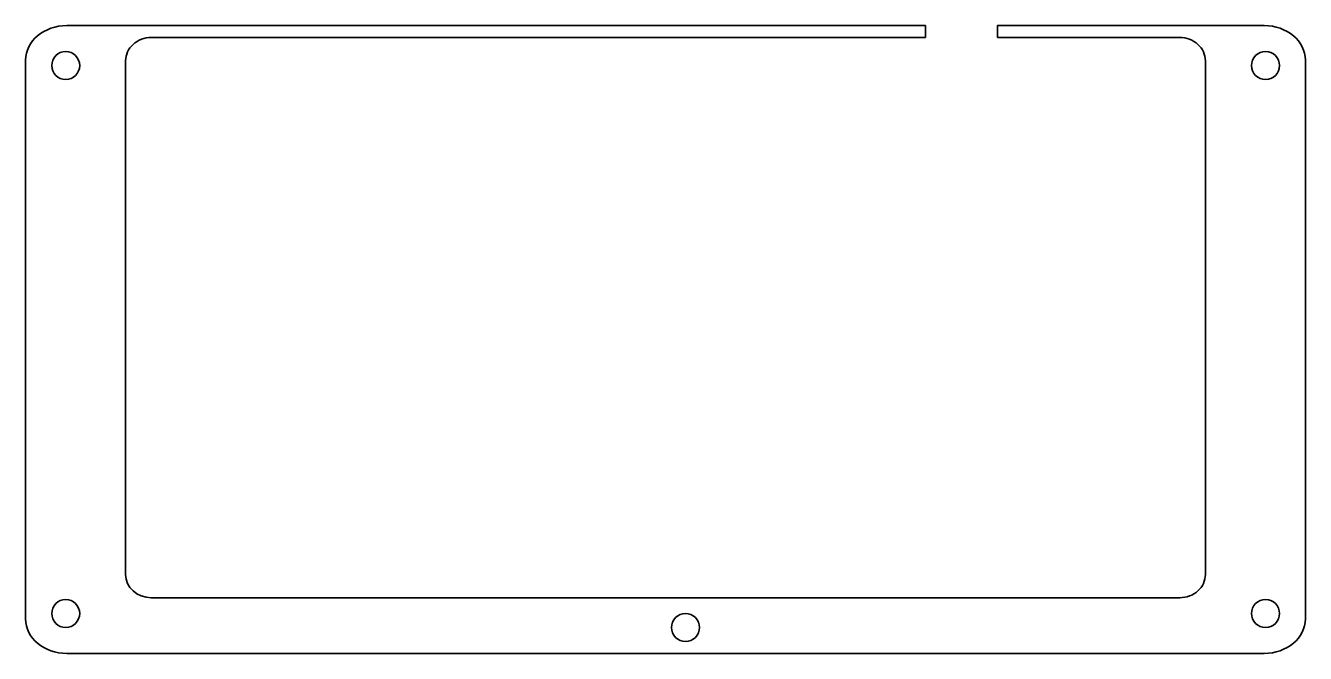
# Model space of a CAD drawing. Header units: millimetres. Extents: x 122 to 442, y -11 to 146.
import ezdxf

# ---------------------------------------------------------------- set-up
doc = ezdxf.new("R2010")
doc.units = ezdxf.units.MM
doc.header["$MEASUREMENT"] = 0
doc.layers.add('Layer 1', color=7, linetype='Continuous')

msp = doc.modelspace()

# ---------------------------------------------------------------- linework, layer by layer
at = {"layer": 'Layer 1', "color": 250, "lineweight": 35}
for points, knots in [([(346.6428, 142.8692), (346.6428, 142.8692), (346.6428, 145.848), (346.6428, 145.848), (346.6428, 145.848), (131.9268, 145.848), (131.9268, 145.848), (129.2017, 145.848), (126.5881, 144.9409), (124.6612, 143.3265), (122.7343, 141.7121), (121.6516, 139.5224), (121.6516, 137.2393), (121.6516, 137.2393), (121.6516, -2.422), (121.6516, -2.422), (121.6516, -7.1765), (126.252, -11.0308), (131.9268, -11.0308), (131.9268, -11.0308), (431.3764, -11.0308), (431.3764, -11.0308), (434.1015, -11.0308), (436.7151, -10.1238), (438.642, -8.5093), (440.569, -6.8949), (441.6516, -4.7052), (441.6516, -2.422), (441.6516, -2.422), (441.6516, 137.2393), (441.6516, 137.2393), (441.6516, 139.5224), (440.5689, 141.7121), (438.642, 143.3265), (436.7151, 144.9409), (434.1015, 145.848), (431.3764, 145.848), (431.3764, 145.848), (364.6428, 145.848), (364.6428, 145.848), (364.6428, 145.848), (364.6428, 142.8692), (364.6428, 142.8692)], [0, 0, 0, 0, 0.07142857, 0.07142857, 0.07142857, 0.14285714, 0.14285714, 0.14285714, 0.21428571, 0.21428571, 0.21428571, 0.28571429, 0.28571429, 0.28571429, 0.35714286, 0.35714286, 0.35714286, 0.42857143, 0.42857143, 0.42857143, 0.5, 0.5, 0.5, 0.57142857, 0.57142857, 0.57142857, 0.64285714, 0.64285714, 0.64285714, 0.71428571, 0.71428571, 0.71428571, 0.78571429, 0.78571429, 0.78571429, 0.85714286, 0.85714286, 0.85714286, 0.92857143, 0.92857143, 0.92857143, 1, 1, 1, 1]), ([(364.6428, 142.8692), (378.8803, 142.8692), (393.9407, 142.8692), (410.223, 142.8692), (411.928, 142.8692), (413.5632, 142.2546), (414.7687, 141.1606), (415.9743, 140.0667), (416.6516, 138.583), (416.6516, 137.0359), (416.6516, 137.0359), (416.6516, 8.7025), (416.6516, 8.7025), (416.6516, 7.1554), (415.9743, 5.6716), (414.7687, 4.5778), (413.5632, 3.4838), (411.928, 2.8692), (410.223, 2.8692), (410.223, 2.8692), (153.0802, 2.8692), (153.0802, 2.8692), (149.5298, 2.8692), (146.6516, 5.4809), (146.6516, 8.7025), (146.6516, 8.7025), (146.6516, 137.0359), (146.6516, 137.0359), (146.6516, 138.583), (147.3289, 140.0668), (148.5345, 141.1606), (149.74, 142.2546), (151.3752, 142.8692), (153.0802, 142.8692), (231.6768, 142.8692), (281.7555, 142.8692), (346.6428, 142.8692)], [0, 0, 0, 0, 0.08333333, 0.08333333, 0.08333333, 0.16666667, 0.16666667, 0.16666667, 0.25, 0.25, 0.25, 0.33333333, 0.33333333, 0.33333333, 0.41666667, 0.41666667, 0.41666667, 0.5, 0.5, 0.5, 0.58333333, 0.58333333, 0.58333333, 0.66666667, 0.66666667, 0.66666667, 0.75, 0.75, 0.75, 0.83333333, 0.83333333, 0.83333333, 0.91666667, 0.91666667, 0.91666667, 1, 1, 1, 1]), ([(135.1833, 135.8692), (135.1833, 137.8022), (133.6163, 139.3692), (131.6833, 139.3692), (129.7503, 139.3692), (128.1833, 137.8022), (128.1833, 135.8692), (128.1833, 133.9362), (129.7503, 132.3692), (131.6833, 132.3692), (133.6163, 132.3692), (135.1833, 133.9362), (135.1833, 135.8692)], [0, 0, 0, 0, 0.25, 0.25, 0.25, 0.5, 0.5, 0.5, 0.75, 0.75, 0.75, 1, 1, 1, 1]), ([(435.1833, 135.8692), (435.1833, 137.8022), (433.6163, 139.3692), (431.6833, 139.3692), (429.7503, 139.3692), (428.1833, 137.8022), (428.1833, 135.8692), (428.1833, 133.9362), (429.7503, 132.3692), (431.6833, 132.3692), (433.6163, 132.3692), (435.1833, 133.9362), (435.1833, 135.8692)], [0, 0, 0, 0, 0.25, 0.25, 0.25, 0.5, 0.5, 0.5, 0.75, 0.75, 0.75, 1, 1, 1, 1]), ([(135.1833, -1.0627), (135.1833, 0.8703), (133.6163, 2.4373), (131.6833, 2.4373), (129.7503, 2.4373), (128.1833, 0.8703), (128.1833, -1.0627), (128.1833, -2.9957), (129.7503, -4.5627), (131.6833, -4.5627), (133.6163, -4.5627), (135.1833, -2.9957), (135.1833, -1.0627)], [0, 0, 0, 0, 0.25, 0.25, 0.25, 0.5, 0.5, 0.5, 0.75, 0.75, 0.75, 1, 1, 1, 1]), ([(435.1833, -1.0612), (435.1833, 0.8718), (433.6163, 2.4388), (431.6833, 2.4388), (429.7503, 2.4388), (428.1833, 0.8718), (428.1833, -1.0612), (428.1833, -2.9942), (429.7503, -4.5612), (431.6833, -4.5612), (433.6163, -4.5612), (435.1833, -2.9942), (435.1833, -1.0612)], [0, 0, 0, 0, 0.25, 0.25, 0.25, 0.5, 0.5, 0.5, 0.75, 0.75, 0.75, 1, 1, 1, 1]), ([(290.1516, -4.5612), (290.1516, -2.6282), (288.5846, -1.0612), (286.6516, -1.0612), (284.7186, -1.0612), (283.1516, -2.6282), (283.1516, -4.5612), (283.1516, -6.4942), (284.7186, -8.0612), (286.6516, -8.0612), (288.5846, -8.0612), (290.1516, -6.4942), (290.1516, -4.5612)], [0, 0, 0, 0, 0.25, 0.25, 0.25, 0.5, 0.5, 0.5, 0.75, 0.75, 0.75, 1, 1, 1, 1])]:
    msp.add_open_spline(points, degree=3, knots=knots, dxfattribs=at)

doc.saveas('drawing.dxf')
